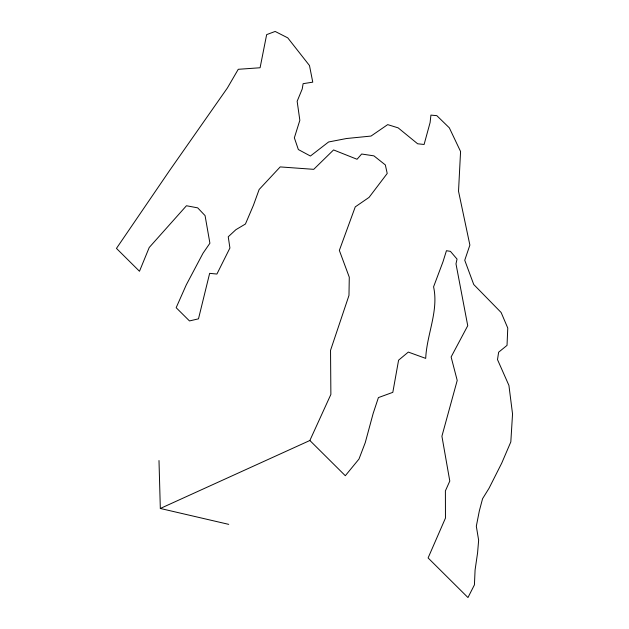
<?xml version="1.0" encoding="UTF-8"?>
<svg xmlns="http://www.w3.org/2000/svg" width="629" height="629" viewBox="0 0 629 629"><rect width="100%" height="100%" fill="white"/><g stroke="black" fill="none" stroke-linecap="round" stroke-linejoin="round"><path stroke-width="0.94" d="M309.861 440.497L330.878 394.422L330.539 350.345L348.977 295.418L349.284 277.208L339.346 250.413L355.259 206.878L369.066 197.38L387.212 173.47L385.341 164.924L373.909 155.858L361.659 154.011L357.052 159.271L333.567 149.938L313.729 169.335L280.204 166.913L259.14 189.502L253.44 205.243L245.436 224.018L235.899 229.679L228.241 236.787L229.915 248.007L216.911 274.047L209.646 273.348L198.489 318.84L189.486 320.932L176.159 307.699L186.255 284.913L203.002 253.251L209.905 243.226L205.07 215.605L197.695 207.861L186.451 205.746L149.215 247.504L139.481 271.264L116.459 248.4L169.531 170.624L227.399 87.966L238.257 69.3L260.091 67.759L266.649 34.626L275.164 31.45L287.752 37.858L309.484 65.542L312.762 82.163L303.107 83.673L302.227 88.972L297.147 101.277L299.844 120.304L294.356 137.814L298.35 149.545L310.419 156.031L328.59 141.981L346.532 138.514L371.039 136.061L387.692 124.621L398.149 127.86L417.632 143.782L424.103 144.466L430.102 122.537L430.92 115.107L436.825 115.657L449.342 127.852L460.57 151.495L458.525 191.255L469.879 245.066L464.745 260.249L473.739 284.512L501.14 312.511L507.768 328.047L507.029 345.376L498.64 352.209L497.5 359.607L508.924 385.42L512.541 413.953L510.819 441.912L501.722 463.133L489.04 488.261L482.569 498.711L479.329 510.929L476.318 526.221L478.638 540.24L477.592 552.757L475.084 570.008L474.423 584.86L467.968 597.55L428.097 557.939L445.458 518.092L445.395 490.895L449.798 481.059L441.912 436.211L457.212 380.435L451.119 356.965L467.74 325.72L455.986 263.842L457.039 259.085L450.411 251.348L446.441 250.712L442.973 261.821L433.578 286.824C438.861 310.899 426.745 334.4 425.707 358.388L408.315 352.083L398.589 360.181L392.818 392.347L378.406 397.599L373.17 413.418L365.245 442.667L358.978 459.06L345.313 475.721L309.861 440.497L160.324 508.468L158.995 460.538M160.324 508.468L228.72 524.358"/></g></svg>
